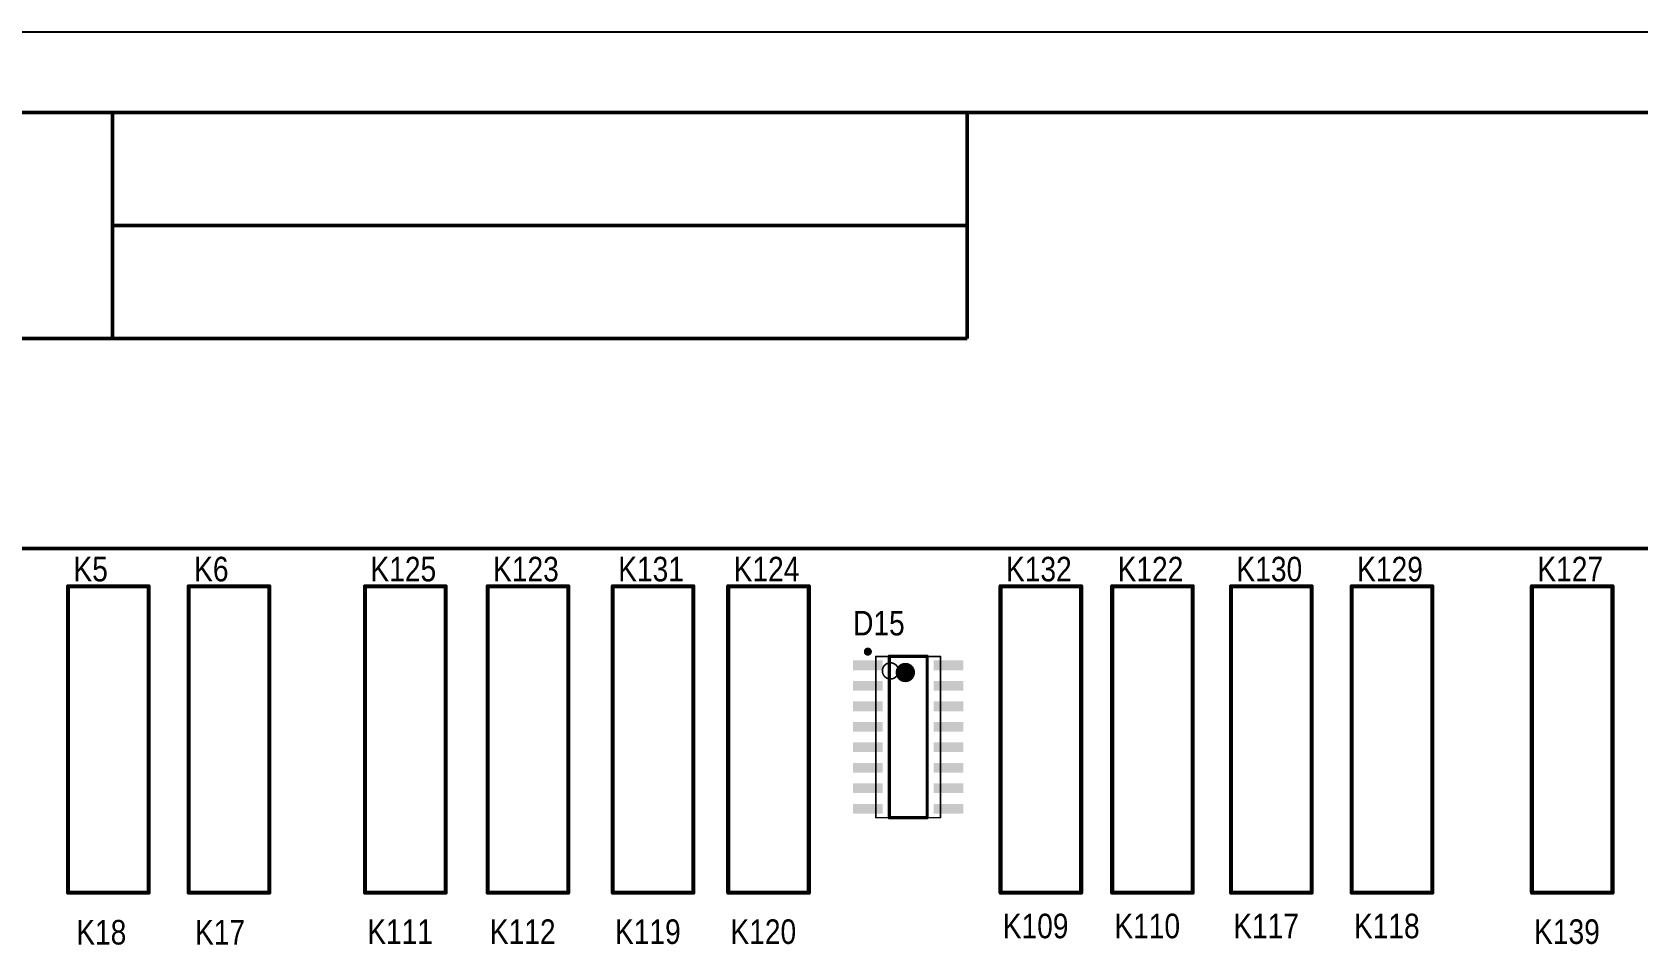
# Model space of a CAD drawing. Header units: millimetres. Extents: x 7140 to 8879, y -16257 to -5062.
# Drawn here: x 7238.6 to 7338.2, y -14585.1 to -14528.5 of the extents above; entities that cross this region are included whole.
import ezdxf

# ---------------------------------------------------------------- set-up
doc = ezdxf.new("R2010")
doc.units = ezdxf.units.MM
for name, color, linetype in [('BottomSolder', 6, 'Continuous'), ('Mechanical13', 56, 'Continuous'), ('TopOverlay', 2, 'Continuous'), ('TopSolder', 216, 'Continuous'), ('Wire', 6, 'Continuous')]:
    doc.layers.add(name, color=color, linetype=linetype)
doc.layers.add('Gate', color=60, linetype='Continuous', lineweight=35)
doc.styles.get("Standard").update_dxf_attribs({"font": 'ARIALN.TTF', "height": 3.4})

msp = doc.modelspace()

# ---------------------------------------------------------------- linework, layer by layer
at = {"layer": 'BottomSolder', "lineweight": 50}
msp.add_line((7178.87499, -14560.5602), (7413.77749, -14560.5602), dxfattribs=at)
at = {"layer": 'Gate', "color": 0, "lineweight": 50}
for p, q in [((7728.57977, -14533.53316), (7159.57875, -14533.53316)), ((7243.57875, -14533.53316), (7243.57875, -14547.53316)), ((7296.57875, -14533.53316), (7296.57875, -14547.53316)), ((7243.67875, -14540.53316), (7296.57875, -14540.53316)), ((7159.57875, -14547.53316), (7296.57875, -14547.53316))]:
    msp.add_line(p, q, dxfattribs=at)
at = {"layer": 'Mechanical13', "const_width": 0.1}
for points in [[(7290.92096, -14567.2442), (7294.92095, -14567.2442)], [(7290.92096, -14577.24418), (7290.92096, -14567.2442)], [(7294.92095, -14577.24418), (7294.92095, -14567.2442)], [(7290.92096, -14577.24418), (7294.92095, -14577.24418)]]:
    msp.add_lwpolyline(points, dxfattribs=at)
at = {"layer": 'Mechanical13'}
for points, const_width in [([(7290.89596, -14567.2442, 1), (7290.94595, -14567.2442, 1)], 0.05), ([(7290.89596, -14567.2442, 1), (7290.94595, -14567.2442, 1)], 0.05), ([(7292.32094, -14568.1442, 1), (7291.32094, -14568.1442, 1)], 0.1), ([(7294.89595, -14567.2442, 1), (7294.94595, -14567.2442, 1)], 0.05), ([(7294.89595, -14567.2442, 1), (7294.94595, -14567.2442, 1)], 0.05), ([(7291.29594, -14568.1442, 1), (7291.34594, -14568.1442, 1)], 0.05), ([(7292.29594, -14568.1442, 1), (7292.34594, -14568.1442, 1)], 0.05), ([(7290.89596, -14577.24418, 1), (7290.94595, -14577.24418, 1)], 0.05), ([(7290.89596, -14577.24418, 1), (7290.94595, -14577.24418, 1)], 0.05), ([(7294.89595, -14577.24418, 1), (7294.94595, -14577.24418, 1)], 0.05), ([(7294.89595, -14577.24418, 1), (7294.94595, -14577.24418, 1)], 0.05)]:
    msp.add_lwpolyline(points, format="xyb", close=True, dxfattribs=dict(at, const_width=const_width))
at = {"layer": 'TopOverlay'}
for points, const_width in [([(7240.80904, -14581.89319), (7240.80904, -14562.89617)], 0.254), ([(7240.80904, -14562.89617), (7245.81208, -14562.89617)], 0.254), ([(7245.81208, -14581.89619), (7245.81208, -14562.89617)], 0.254), ([(7248.29396, -14581.89319), (7248.29396, -14562.89617)], 0.254), ([(7248.29396, -14562.89617), (7253.29695, -14562.89617)], 0.254), ([(7253.29695, -14581.89619), (7253.29695, -14562.89617)], 0.254), ([(7259.23156, -14581.89319), (7259.23156, -14562.89617)], 0.254), ([(7259.23156, -14562.89617), (7264.23455, -14562.89617)], 0.254), ([(7264.23455, -14581.89619), (7264.23455, -14562.89617)], 0.254), ([(7266.83601, -14581.89319), (7266.83601, -14562.89617)], 0.254), ([(7266.83601, -14562.89617), (7271.839, -14562.89617)], 0.254), ([(7271.839, -14581.89619), (7271.839, -14562.89617)], 0.254), ([(7274.59749, -14581.89319), (7274.59749, -14562.89617)], 0.254), ([(7274.59749, -14562.89617), (7279.60048, -14562.89617)], 0.254), ([(7279.60048, -14581.89619), (7279.60048, -14562.89617)], 0.254), ([(7281.75851, -14581.89319), (7281.75851, -14562.89617)], 0.254), ([(7281.75851, -14562.89617), (7286.76155, -14562.89617)], 0.254), ([(7286.76155, -14581.89619), (7286.76155, -14562.89617)], 0.254), ([(7298.64951, -14581.89319), (7298.64951, -14562.89617)], 0.254), ([(7298.64951, -14562.89617), (7303.6525, -14562.89617)], 0.254), ([(7303.6525, -14581.89619), (7303.6525, -14562.89617)], 0.254), ([(7305.57101, -14581.89319), (7305.57101, -14562.89617)], 0.254), ([(7305.57101, -14562.89617), (7310.574, -14562.89617)], 0.254), ([(7310.574, -14581.89619), (7310.574, -14562.89617)], 0.254), ([(7312.94504, -14581.89319), (7312.94504, -14562.89617)], 0.254), ([(7312.94504, -14562.89617), (7317.94803, -14562.89617)], 0.254), ([(7317.94803, -14581.89619), (7317.94803, -14562.89617)], 0.254), ([(7320.42996, -14581.89319), (7320.42996, -14562.89617)], 0.254), ([(7320.42996, -14562.89617), (7325.43295, -14562.89617)], 0.254), ([(7325.43295, -14581.89619), (7325.43295, -14562.89617)], 0.254), ([(7331.60596, -14581.89319), (7331.60596, -14562.89617)], 0.254), ([(7331.60596, -14562.89617), (7336.609, -14562.89617)], 0.254), ([(7336.609, -14581.89619), (7336.609, -14562.89617)], 0.254), ([(7291.74595, -14567.2442), (7294.09596, -14567.2442)], 0.2), ([(7291.74595, -14577.24418), (7291.74595, -14567.2442)], 0.2), ([(7294.09596, -14577.24418), (7294.09596, -14567.2442)], 0.2), ([(7291.74595, -14577.24418), (7294.09596, -14577.24418)], 0.2), ([(7240.80904, -14581.89319), (7240.81209, -14581.89619)], 0.254), ([(7240.81209, -14581.89619), (7245.81208, -14581.89619)], 0.254), ([(7248.29396, -14581.89319), (7248.29696, -14581.89619)], 0.254), ([(7248.29696, -14581.89619), (7253.29695, -14581.89619)], 0.254), ([(7259.23156, -14581.89319), (7259.23456, -14581.89619)], 0.254), ([(7259.23456, -14581.89619), (7264.23455, -14581.89619)], 0.254), ([(7266.83601, -14581.89319), (7266.83901, -14581.89619)], 0.254), ([(7266.83901, -14581.89619), (7271.839, -14581.89619)], 0.254), ([(7274.59749, -14581.89319), (7274.60049, -14581.89619)], 0.254), ([(7274.60049, -14581.89619), (7279.60048, -14581.89619)], 0.254), ([(7281.75851, -14581.89319), (7281.76151, -14581.89619)], 0.254), ([(7281.76151, -14581.89619), (7286.76155, -14581.89619)], 0.254), ([(7298.64951, -14581.89319), (7298.65251, -14581.89619)], 0.254), ([(7298.65251, -14581.89619), (7303.6525, -14581.89619)], 0.254), ([(7305.57101, -14581.89319), (7305.57401, -14581.89619)], 0.254), ([(7305.57401, -14581.89619), (7310.574, -14581.89619)], 0.254), ([(7312.94504, -14581.89319), (7312.94804, -14581.89619)], 0.254), ([(7312.94804, -14581.89619), (7317.94803, -14581.89619)], 0.254), ([(7320.42996, -14581.89319), (7320.43296, -14581.89619)], 0.254), ([(7320.43296, -14581.89619), (7325.43295, -14581.89619)], 0.254), ([(7331.60596, -14581.89319), (7331.60896, -14581.89619)], 0.254), ([(7331.60896, -14581.89619), (7336.609, -14581.89619)], 0.254)]:
    msp.add_lwpolyline(points, dxfattribs=dict(at, const_width=const_width))
for points, const_width in [([(7240.74554, -14562.89617, 1), (7240.87254, -14562.89617, 1)], 0.127), ([(7240.74554, -14562.89617, 1), (7240.87254, -14562.89617, 1)], 0.127), ([(7245.74858, -14562.89617, 1), (7245.87558, -14562.89617, 1)], 0.127), ([(7245.74858, -14562.89617, 1), (7245.87558, -14562.89617, 1)], 0.127), ([(7248.23046, -14562.89617, 1), (7248.35746, -14562.89617, 1)], 0.127), ([(7248.23046, -14562.89617, 1), (7248.35746, -14562.89617, 1)], 0.127), ([(7253.23345, -14562.89617, 1), (7253.36045, -14562.89617, 1)], 0.127), ([(7253.23345, -14562.89617, 1), (7253.36045, -14562.89617, 1)], 0.127), ([(7259.16806, -14562.89617, 1), (7259.29506, -14562.89617, 1)], 0.127), ([(7259.16806, -14562.89617, 1), (7259.29506, -14562.89617, 1)], 0.127), ([(7264.17105, -14562.89617, 1), (7264.29805, -14562.89617, 1)], 0.127), ([(7264.17105, -14562.89617, 1), (7264.29805, -14562.89617, 1)], 0.127), ([(7266.77251, -14562.89617, 1), (7266.89951, -14562.89617, 1)], 0.127), ([(7266.77251, -14562.89617, 1), (7266.89951, -14562.89617, 1)], 0.127), ([(7271.7755, -14562.89617, 1), (7271.9025, -14562.89617, 1)], 0.127), ([(7271.7755, -14562.89617, 1), (7271.9025, -14562.89617, 1)], 0.127), ([(7274.53399, -14562.89617, 1), (7274.66099, -14562.89617, 1)], 0.127), ([(7274.53399, -14562.89617, 1), (7274.66099, -14562.89617, 1)], 0.127), ([(7279.53698, -14562.89617, 1), (7279.66398, -14562.89617, 1)], 0.127), ([(7279.53698, -14562.89617, 1), (7279.66398, -14562.89617, 1)], 0.127), ([(7281.69501, -14562.89617, 1), (7281.82201, -14562.89617, 1)], 0.127), ([(7281.69501, -14562.89617, 1), (7281.82201, -14562.89617, 1)], 0.127), ([(7286.69805, -14562.89617, 1), (7286.82505, -14562.89617, 1)], 0.127), ([(7286.69805, -14562.89617, 1), (7286.82505, -14562.89617, 1)], 0.127), ([(7298.58601, -14562.89617, 1), (7298.71301, -14562.89617, 1)], 0.127), ([(7298.58601, -14562.89617, 1), (7298.71301, -14562.89617, 1)], 0.127), ([(7303.589, -14562.89617, 1), (7303.716, -14562.89617, 1)], 0.127), ([(7303.589, -14562.89617, 1), (7303.716, -14562.89617, 1)], 0.127), ([(7305.50751, -14562.89617, 1), (7305.63451, -14562.89617, 1)], 0.127), ([(7305.50751, -14562.89617, 1), (7305.63451, -14562.89617, 1)], 0.127), ([(7310.5105, -14562.89617, 1), (7310.6375, -14562.89617, 1)], 0.127), ([(7310.5105, -14562.89617, 1), (7310.6375, -14562.89617, 1)], 0.127), ([(7312.88154, -14562.89617, 1), (7313.00854, -14562.89617, 1)], 0.127), ([(7312.88154, -14562.89617, 1), (7313.00854, -14562.89617, 1)], 0.127), ([(7317.88453, -14562.89617, 1), (7318.01153, -14562.89617, 1)], 0.127), ([(7317.88453, -14562.89617, 1), (7318.01153, -14562.89617, 1)], 0.127), ([(7320.36646, -14562.89617, 1), (7320.49346, -14562.89617, 1)], 0.127), ([(7320.36646, -14562.89617, 1), (7320.49346, -14562.89617, 1)], 0.127), ([(7325.36945, -14562.89617, 1), (7325.49645, -14562.89617, 1)], 0.127), ([(7325.36945, -14562.89617, 1), (7325.49645, -14562.89617, 1)], 0.127), ([(7331.54246, -14562.89617, 1), (7331.66946, -14562.89617, 1)], 0.127), ([(7331.54246, -14562.89617, 1), (7331.66946, -14562.89617, 1)], 0.127), ([(7336.5455, -14562.89617, 1), (7336.6725, -14562.89617, 1)], 0.127), ([(7336.5455, -14562.89617, 1), (7336.6725, -14562.89617, 1)], 0.127), ([(7290.54594, -14566.9492, 1), (7290.29594, -14566.9492, 1)], 0.25), ([(7290.23344, -14566.9492, 1), (7290.35844, -14566.9492, 1)], 0.125), ([(7290.48344, -14566.9492, 1), (7290.60844, -14566.9492, 1)], 0.125), ([(7291.69595, -14567.2442, 1), (7291.79595, -14567.2442, 1)], 0.1), ([(7291.69595, -14567.2442, 1), (7291.79595, -14567.2442, 1)], 0.1), ([(7293.04594, -14568.2442, 1), (7292.44594, -14568.2442, 1)], 0.6), ([(7292.29594, -14568.2442, 1), (7292.59594, -14568.2442, 1)], 0.3), ([(7292.89594, -14568.2442, 1), (7293.19594, -14568.2442, 1)], 0.3), ([(7294.04596, -14567.2442, 1), (7294.14596, -14567.2442, 1)], 0.1), ([(7294.04596, -14567.2442, 1), (7294.14596, -14567.2442, 1)], 0.1), ([(7291.69595, -14577.24418, 1), (7291.79595, -14577.24418, 1)], 0.1), ([(7291.69595, -14577.24418, 1), (7291.79595, -14577.24418, 1)], 0.1), ([(7294.04596, -14577.24418, 1), (7294.14596, -14577.24418, 1)], 0.1), ([(7294.04596, -14577.24418, 1), (7294.14596, -14577.24418, 1)], 0.1), ([(7240.74554, -14581.89319, 1), (7240.87254, -14581.89319, 1)], 0.127), ([(7240.74554, -14581.89319, 1), (7240.87254, -14581.89319, 1)], 0.127), ([(7240.74859, -14581.89619, 1), (7240.87559, -14581.89619, 1)], 0.127), ([(7240.74859, -14581.89619, 1), (7240.87559, -14581.89619, 1)], 0.127), ([(7245.74858, -14581.89619, 1), (7245.87558, -14581.89619, 1)], 0.127), ([(7245.74858, -14581.89619, 1), (7245.87558, -14581.89619, 1)], 0.127), ([(7248.23046, -14581.89319, 1), (7248.35746, -14581.89319, 1)], 0.127), ([(7248.23046, -14581.89319, 1), (7248.35746, -14581.89319, 1)], 0.127), ([(7248.23346, -14581.89619, 1), (7248.36046, -14581.89619, 1)], 0.127), ([(7248.23346, -14581.89619, 1), (7248.36046, -14581.89619, 1)], 0.127), ([(7253.23345, -14581.89619, 1), (7253.36045, -14581.89619, 1)], 0.127), ([(7253.23345, -14581.89619, 1), (7253.36045, -14581.89619, 1)], 0.127), ([(7259.16806, -14581.89319, 1), (7259.29506, -14581.89319, 1)], 0.127), ([(7259.16806, -14581.89319, 1), (7259.29506, -14581.89319, 1)], 0.127), ([(7259.17106, -14581.89619, 1), (7259.29806, -14581.89619, 1)], 0.127), ([(7259.17106, -14581.89619, 1), (7259.29806, -14581.89619, 1)], 0.127), ([(7264.17105, -14581.89619, 1), (7264.29805, -14581.89619, 1)], 0.127), ([(7264.17105, -14581.89619, 1), (7264.29805, -14581.89619, 1)], 0.127), ([(7266.77251, -14581.89319, 1), (7266.89951, -14581.89319, 1)], 0.127), ([(7266.77251, -14581.89319, 1), (7266.89951, -14581.89319, 1)], 0.127), ([(7266.77551, -14581.89619, 1), (7266.90251, -14581.89619, 1)], 0.127), ([(7266.77551, -14581.89619, 1), (7266.90251, -14581.89619, 1)], 0.127), ([(7271.7755, -14581.89619, 1), (7271.9025, -14581.89619, 1)], 0.127), ([(7271.7755, -14581.89619, 1), (7271.9025, -14581.89619, 1)], 0.127), ([(7274.53399, -14581.89319, 1), (7274.66099, -14581.89319, 1)], 0.127), ([(7274.53399, -14581.89319, 1), (7274.66099, -14581.89319, 1)], 0.127), ([(7274.53699, -14581.89619, 1), (7274.66399, -14581.89619, 1)], 0.127), ([(7274.53699, -14581.89619, 1), (7274.66399, -14581.89619, 1)], 0.127), ([(7279.53698, -14581.89619, 1), (7279.66398, -14581.89619, 1)], 0.127), ([(7279.53698, -14581.89619, 1), (7279.66398, -14581.89619, 1)], 0.127), ([(7281.69501, -14581.89319, 1), (7281.82201, -14581.89319, 1)], 0.127), ([(7281.69501, -14581.89319, 1), (7281.82201, -14581.89319, 1)], 0.127), ([(7281.69801, -14581.89619, 1), (7281.82501, -14581.89619, 1)], 0.127), ([(7281.69801, -14581.89619, 1), (7281.82501, -14581.89619, 1)], 0.127), ([(7286.69805, -14581.89619, 1), (7286.82505, -14581.89619, 1)], 0.127), ([(7286.69805, -14581.89619, 1), (7286.82505, -14581.89619, 1)], 0.127), ([(7298.58601, -14581.89319, 1), (7298.71301, -14581.89319, 1)], 0.127), ([(7298.58601, -14581.89319, 1), (7298.71301, -14581.89319, 1)], 0.127), ([(7298.58901, -14581.89619, 1), (7298.71601, -14581.89619, 1)], 0.127), ([(7298.58901, -14581.89619, 1), (7298.71601, -14581.89619, 1)], 0.127), ([(7303.589, -14581.89619, 1), (7303.716, -14581.89619, 1)], 0.127), ([(7303.589, -14581.89619, 1), (7303.716, -14581.89619, 1)], 0.127), ([(7305.50751, -14581.89319, 1), (7305.63451, -14581.89319, 1)], 0.127), ([(7305.50751, -14581.89319, 1), (7305.63451, -14581.89319, 1)], 0.127), ([(7305.51051, -14581.89619, 1), (7305.63751, -14581.89619, 1)], 0.127), ([(7305.51051, -14581.89619, 1), (7305.63751, -14581.89619, 1)], 0.127), ([(7310.5105, -14581.89619, 1), (7310.6375, -14581.89619, 1)], 0.127), ([(7310.5105, -14581.89619, 1), (7310.6375, -14581.89619, 1)], 0.127), ([(7312.88154, -14581.89319, 1), (7313.00854, -14581.89319, 1)], 0.127), ([(7312.88154, -14581.89319, 1), (7313.00854, -14581.89319, 1)], 0.127), ([(7312.88454, -14581.89619, 1), (7313.01154, -14581.89619, 1)], 0.127), ([(7312.88454, -14581.89619, 1), (7313.01154, -14581.89619, 1)], 0.127), ([(7317.88453, -14581.89619, 1), (7318.01153, -14581.89619, 1)], 0.127), ([(7317.88453, -14581.89619, 1), (7318.01153, -14581.89619, 1)], 0.127), ([(7320.36646, -14581.89319, 1), (7320.49346, -14581.89319, 1)], 0.127), ([(7320.36646, -14581.89319, 1), (7320.49346, -14581.89319, 1)], 0.127), ([(7320.36946, -14581.89619, 1), (7320.49646, -14581.89619, 1)], 0.127), ([(7320.36946, -14581.89619, 1), (7320.49646, -14581.89619, 1)], 0.127), ([(7325.36945, -14581.89619, 1), (7325.49645, -14581.89619, 1)], 0.127), ([(7325.36945, -14581.89619, 1), (7325.49645, -14581.89619, 1)], 0.127), ([(7331.54246, -14581.89319, 1), (7331.66946, -14581.89319, 1)], 0.127), ([(7331.54246, -14581.89319, 1), (7331.66946, -14581.89319, 1)], 0.127), ([(7331.54546, -14581.89619, 1), (7331.67246, -14581.89619, 1)], 0.127), ([(7331.54546, -14581.89619, 1), (7331.67246, -14581.89619, 1)], 0.127), ([(7336.5455, -14581.89619, 1), (7336.6725, -14581.89619, 1)], 0.127), ([(7336.5455, -14581.89619, 1), (7336.6725, -14581.89619, 1)], 0.127)]:
    msp.add_lwpolyline(points, format="xyb", close=True, dxfattribs=dict(at, const_width=const_width))
at = {"layer": 'TopSolder'}
for points in [[(7291.34793, -14568.10118), (7291.34793, -14567.49719), (7289.49393, -14568.10118), (7289.49393, -14567.49719)], [(7296.34797, -14568.10118), (7296.34797, -14567.49719), (7294.49397, -14568.10118), (7294.49397, -14567.49719)], [(7291.34793, -14569.37118), (7291.34793, -14568.76719), (7289.49393, -14569.37118), (7289.49393, -14568.76719)], [(7296.34797, -14569.37118), (7296.34797, -14568.76719), (7294.49397, -14569.37118), (7294.49397, -14568.76719)], [(7291.34793, -14570.64118), (7291.34793, -14570.03719), (7289.49393, -14570.64118), (7289.49393, -14570.03719)], [(7296.34797, -14570.64118), (7296.34797, -14570.03719), (7294.49397, -14570.64118), (7294.49397, -14570.03719)], [(7291.34793, -14571.91118), (7291.34793, -14571.30719), (7289.49393, -14571.91118), (7289.49393, -14571.30719)], [(7296.34797, -14571.91118), (7296.34797, -14571.30719), (7294.49397, -14571.91118), (7294.49397, -14571.30719)], [(7291.34793, -14573.18118), (7291.34793, -14572.57719), (7289.49393, -14573.18118), (7289.49393, -14572.57719)], [(7296.34797, -14573.18118), (7296.34797, -14572.57719), (7294.49397, -14573.18118), (7294.49397, -14572.57719)], [(7291.34793, -14574.45118), (7291.34793, -14573.84719), (7289.49393, -14574.45118), (7289.49393, -14573.84719)], [(7296.34797, -14574.45118), (7296.34797, -14573.84719), (7294.49397, -14574.45118), (7294.49397, -14573.84719)], [(7291.34793, -14575.72118), (7291.34793, -14575.11719), (7289.49393, -14575.72118), (7289.49393, -14575.11719)], [(7296.34797, -14575.72118), (7296.34797, -14575.11719), (7294.49397, -14575.72118), (7294.49397, -14575.11719)], [(7291.34793, -14576.99118), (7291.34793, -14576.38719), (7289.49393, -14576.99118), (7289.49393, -14576.38719)], [(7296.34797, -14576.99118), (7296.34797, -14576.38719), (7294.49397, -14576.99118), (7294.49397, -14576.38719)]]:
    msp.add_solid(points, dxfattribs=at)
at = {"layer": 'Wire', "color": 0}
msp.add_line((7733.57154, -14528.54044), (7139.585, -14528.54044), dxfattribs=at)

# ---------------------------------------------------------------- texts
at = {"layer": 'TopOverlay'}
for s, p in [('K5', (7241.14794, -14562.5953)), ('K6', (7248.63285, -14562.5953)), ('K125', (7259.57047, -14562.5953)), ('K123', (7267.17489, -14562.5953)), ('K131', (7274.93641, -14562.5953)), ('K124', (7282.09742, -14562.5953)), ('K132', (7298.9884, -14562.5953)), ('K122', (7305.90991, -14562.5953)), ('K130', (7313.28393, -14562.5953)), ('K129', (7320.76889, -14562.5953)), ('K127', (7331.94488, -14562.5953)), ('D15', (7289.50524, -14565.945)), ('K18', (7241.32089, -14585.1093)), ('K17', (7248.68689, -14585.1093)), ('K111', (7259.37045, -14585.07302)), ('K112', (7266.97492, -14585.07302)), ('K119', (7274.7364, -14585.07302)), ('K120', (7281.89744, -14585.07302)), ('K109', (7298.7884, -14584.72128)), ('K110', (7305.70992, -14584.72128)), ('K117', (7313.08395, -14584.72128)), ('K118', (7320.56891, -14584.72128)), ('K139', (7331.74489, -14585.07302))]:
    msp.add_text(s, height=1.524, dxfattribs=at).set_placement(p)

doc.saveas('drawing.dxf')
